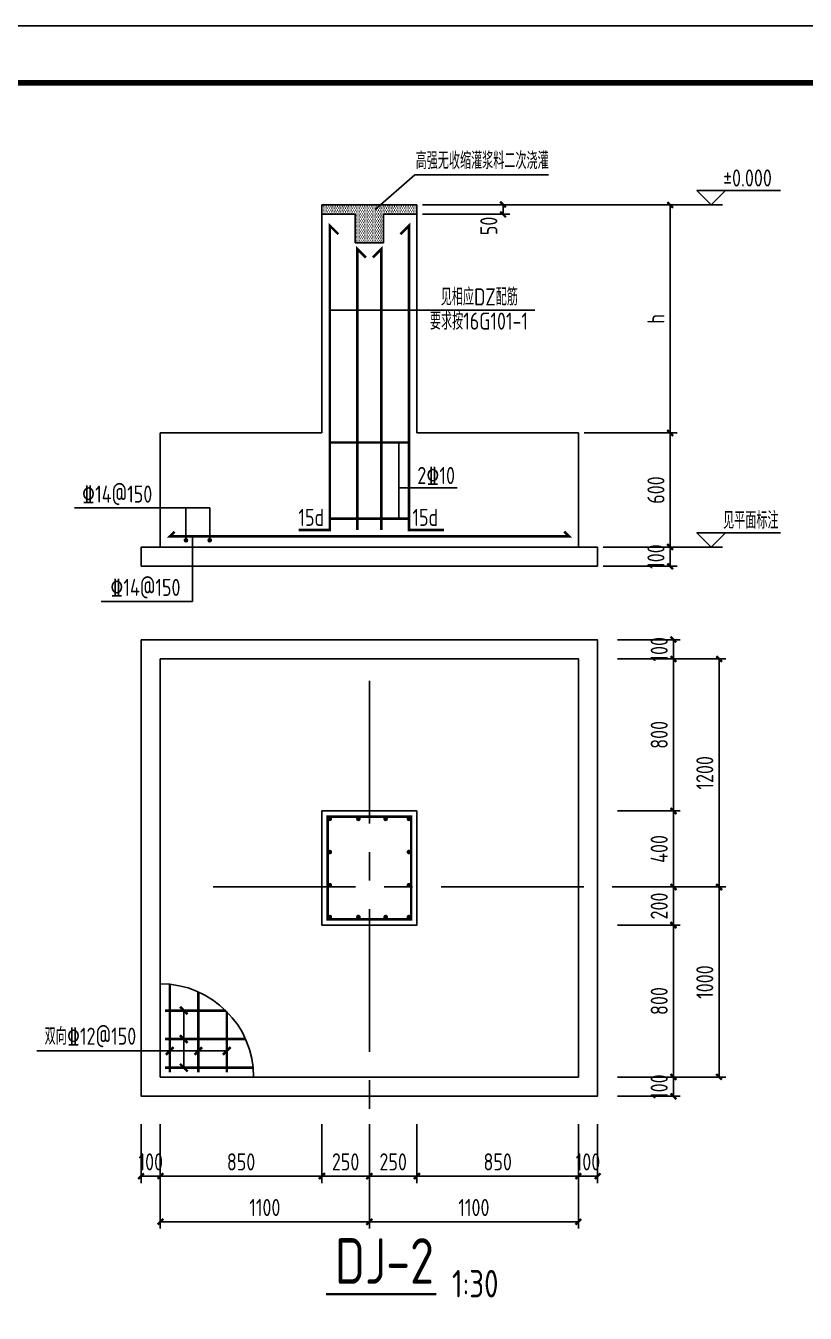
# Model space of a CAD drawing. Header units: millimetres. Extents: x 865490 to 879904, y 39442 to 44891.
# Drawn here: x 868319.7 to 868456.4, y 39823.7 to 40049.4 of the extents above; entities that cross this region are included whole.
import ezdxf

# ---------------------------------------------------------------- set-up
doc = ezdxf.new("R2010")
doc.units = ezdxf.units.MM
doc.header["$LTSCALE"] = 1000
doc.header["$MEASUREMENT"] = 0
doc.linetypes.add('CENTER', pattern=[2, 1.25, -0.25, 0.25, -0.25])
doc.linetypes.add('DOTE', pattern=[2.42, 2, -0.2, 0.02, -0.2])
for name, color, linetype in [('1505', 2, 'Continuous'), ('1525', 1, 'Continuous'), ('1526', 7, 'Continuous'), ('1527', 7, 'Continuous'), ('1530', 253, 'Continuous'), ('1534', 7, 'Continuous'), ('DIM', 7, 'Continuous'), ('DOTE', 1, 'DOTE'), ('图名下划线', 7, 'Continuous'), ('文字', 7, 'Continuous'), ('构造柱', 3, 'Continuous')]:
    doc.layers.add(name, color=color, linetype=linetype)
doc.styles.add('GBHZ', font='gbenor.shx', dxfattribs={"width": 0.9, "bigfont": 'gbcbig.shx'})
doc.dimstyles.new('Y30', dxfattribs={"dimscale": 0, "dimtxt": 3, "dimasz": 0.01, "dimexe": 1.2, "dimexo": 1, "dimgap": 1, "dimtad": 1, "dimdec": 0, "dimlfac": 30, "dimzin": 0, "dimdsep": 46, "dimtxsty": 'GBHZ', "dimblk1": 'DX', "dimblk2": 'DX', "dimsah": 1, "dimcen": 0.09, "dimdle": 1, "dimadec": 0, "dimazin": 0, "dimtfac": 1, "dimtdec": 0, "dimtix": 1, "dimtmove": 2, "dimatfit": 3, "dimldrblk": 'DX', "dimfxl": 0, "dimtolj": 1, "dimtzin": 0, "dimarcsym": 0})

# ---------------------------------------------------------------- blocks, each defined once
blk = doc.blocks.new('DX')
at = {"color": 0, "linetype": 'ByBlock', "const_width": 40}
blk.add_lwpolyline([(-54, -51), (46, 49)], dxfattribs=at)
blk = doc.blocks.new('*D2384')
at = {"layer": 'Defpoints', "color": 0, "transparency": 16777216}
for p in [(868339.94, 39857.86), (868343.27, 39857.86), (868343.27, 39847.77)]:
    blk.add_point(p, dxfattribs=at)
at = {"layer": 'dim', "color": 0, "lineweight": -2, "transparency": 16777216}
for p, q in [((868339.94, 39856.86), (868339.94, 39846.57)), ((868343.27, 39856.86), (868343.27, 39846.57)), ((868339.93, 39847.77), (868339.92, 39847.77)), ((868339.94, 39847.77), (868343.27, 39847.77)), ((868343.28, 39847.77), (868343.29, 39847.77))]:
    blk.add_line(p, q, dxfattribs=at)
at = {"layer": 'dim', "color": 0, "lineweight": -2, "transparency": 16777216, "xscale": 0.01, "yscale": 0.01, "zscale": 0.01}
blk.add_blockref('DX', (868339.94, 39847.77), dxfattribs=at)
at = {"layer": 'dim', "color": 0, "lineweight": -2, "transparency": 16777216, "xscale": 0.01, "yscale": 0.01, "zscale": 0.01, "rotation": 180}
blk.add_blockref('DX', (868343.27, 39847.77), dxfattribs=at)
at = {"layer": 'dim', "color": 0, "transparency": 16777216, "insert": (868341.61, 39850.27), "char_height": 3, "attachment_point": 5, "style": 'GBHZ'}
blk.add_mtext('\\A1;100', dxfattribs=at)
blk = doc.blocks.new('*D2385')
at = {"layer": 'Defpoints', "color": 0, "transparency": 16777216}
for p in [(868388.27, 39857.86), (868416.61, 39857.86), (868388.27, 39847.77)]:
    blk.add_point(p, dxfattribs=at)
at = {"layer": 'dim', "color": 0, "lineweight": -2, "transparency": 16777216}
for p, q in [((868388.27, 39856.86), (868388.27, 39846.57)), ((868416.61, 39856.86), (868416.61, 39846.57)), ((868416.6, 39847.77), (868388.28, 39847.77))]:
    blk.add_line(p, q, dxfattribs=at)
at = {"layer": 'dim', "color": 0, "lineweight": -2, "transparency": 16777216, "xscale": 0.01, "yscale": 0.01, "zscale": 0.01, "rotation": 180}
blk.add_blockref('DX', (868388.27, 39847.77), dxfattribs=at)
at = {"layer": 'dim', "color": 0, "lineweight": -2, "transparency": 16777216, "xscale": 0.01, "yscale": 0.01, "zscale": 0.01}
blk.add_blockref('DX', (868416.61, 39847.77), dxfattribs=at)
at = {"layer": 'dim', "color": 0, "transparency": 16777216, "insert": (868402.44, 39850.27), "char_height": 3, "attachment_point": 5, "style": 'GBHZ'}
blk.add_mtext('\\A1;850', dxfattribs=at)
blk = doc.blocks.new('*D2386')
at = {"layer": 'Defpoints', "color": 0, "transparency": 16777216}
for p in [(868379.94, 39857.86), (868388.27, 39857.86), (868379.94, 39847.77)]:
    blk.add_point(p, dxfattribs=at)
at = {"layer": 'dim', "color": 0, "lineweight": -2, "transparency": 16777216}
for p, q in [((868379.94, 39856.86), (868379.94, 39846.57)), ((868388.27, 39856.86), (868388.27, 39846.57)), ((868388.26, 39847.77), (868379.95, 39847.77))]:
    blk.add_line(p, q, dxfattribs=at)
at = {"layer": 'dim', "color": 0, "lineweight": -2, "transparency": 16777216, "xscale": 0.01, "yscale": 0.01, "zscale": 0.01, "rotation": 180}
blk.add_blockref('DX', (868379.94, 39847.77), dxfattribs=at)
at = {"layer": 'dim', "color": 0, "lineweight": -2, "transparency": 16777216, "xscale": 0.01, "yscale": 0.01, "zscale": 0.01}
blk.add_blockref('DX', (868388.27, 39847.77), dxfattribs=at)
at = {"layer": 'dim', "color": 0, "transparency": 16777216, "insert": (868384.11, 39850.27), "char_height": 3, "attachment_point": 5, "style": 'GBHZ'}
blk.add_mtext('\\A1;250', dxfattribs=at)
blk = doc.blocks.new('*D2387')
at = {"layer": 'Defpoints', "color": 0, "transparency": 16777216}
for p in [(868371.61, 39857.86), (868379.94, 39857.86), (868371.61, 39847.77)]:
    blk.add_point(p, dxfattribs=at)
at = {"layer": 'dim', "color": 0, "lineweight": -2, "transparency": 16777216}
for p, q in [((868371.61, 39856.86), (868371.61, 39846.57)), ((868379.94, 39856.86), (868379.94, 39846.57)), ((868379.93, 39847.77), (868371.62, 39847.77))]:
    blk.add_line(p, q, dxfattribs=at)
at = {"layer": 'dim', "color": 0, "lineweight": -2, "transparency": 16777216, "xscale": 0.01, "yscale": 0.01, "zscale": 0.01, "rotation": 180}
blk.add_blockref('DX', (868371.61, 39847.77), dxfattribs=at)
at = {"layer": 'dim', "color": 0, "lineweight": -2, "transparency": 16777216, "xscale": 0.01, "yscale": 0.01, "zscale": 0.01}
blk.add_blockref('DX', (868379.94, 39847.77), dxfattribs=at)
at = {"layer": 'dim', "color": 0, "transparency": 16777216, "insert": (868375.77, 39850.27), "char_height": 3, "attachment_point": 5, "style": 'GBHZ'}
blk.add_mtext('\\A1;250', dxfattribs=at)
blk = doc.blocks.new('*D2388')
at = {"layer": 'Defpoints', "color": 0, "transparency": 16777216}
for p in [(868343.27, 39857.86), (868371.61, 39857.86), (868343.27, 39847.77)]:
    blk.add_point(p, dxfattribs=at)
at = {"layer": 'dim', "color": 0, "lineweight": -2, "transparency": 16777216}
for p, q in [((868343.27, 39856.86), (868343.27, 39846.57)), ((868371.61, 39856.86), (868371.61, 39846.57)), ((868371.6, 39847.77), (868343.28, 39847.77))]:
    blk.add_line(p, q, dxfattribs=at)
at = {"layer": 'dim', "color": 0, "lineweight": -2, "transparency": 16777216, "xscale": 0.01, "yscale": 0.01, "zscale": 0.01, "rotation": 180}
blk.add_blockref('DX', (868343.27, 39847.77), dxfattribs=at)
at = {"layer": 'dim', "color": 0, "lineweight": -2, "transparency": 16777216, "xscale": 0.01, "yscale": 0.01, "zscale": 0.01}
blk.add_blockref('DX', (868371.61, 39847.77), dxfattribs=at)
at = {"layer": 'dim', "color": 0, "transparency": 16777216, "insert": (868357.44, 39850.27), "char_height": 3, "attachment_point": 5, "style": 'GBHZ'}
blk.add_mtext('\\A1;850', dxfattribs=at)
blk = doc.blocks.new('*D2389')
at = {"layer": 'Defpoints', "color": 0, "transparency": 16777216}
for p in [(868416.61, 39857.86), (868419.94, 39857.86), (868419.94, 39847.77)]:
    blk.add_point(p, dxfattribs=at)
at = {"layer": 'dim', "color": 0, "lineweight": -2, "transparency": 16777216}
for p, q in [((868416.61, 39856.86), (868416.61, 39846.57)), ((868419.94, 39856.86), (868419.94, 39846.57)), ((868416.6, 39847.77), (868416.59, 39847.77)), ((868416.61, 39847.77), (868419.94, 39847.77)), ((868419.95, 39847.77), (868419.96, 39847.77))]:
    blk.add_line(p, q, dxfattribs=at)
at = {"layer": 'dim', "color": 0, "lineweight": -2, "transparency": 16777216, "xscale": 0.01, "yscale": 0.01, "zscale": 0.01}
blk.add_blockref('DX', (868416.61, 39847.77), dxfattribs=at)
at = {"layer": 'dim', "color": 0, "lineweight": -2, "transparency": 16777216, "xscale": 0.01, "yscale": 0.01, "zscale": 0.01, "rotation": 180}
blk.add_blockref('DX', (868419.94, 39847.77), dxfattribs=at)
at = {"layer": 'dim', "color": 0, "transparency": 16777216, "insert": (868418.27, 39850.27), "char_height": 3, "attachment_point": 5, "style": 'GBHZ'}
blk.add_mtext('\\A1;100', dxfattribs=at)
blk = doc.blocks.new('*D2390')
at = {"layer": 'Defpoints', "color": 0, "transparency": 16777216}
for p in [(868343.27, 39857.86), (868379.94, 39857.86), (868379.94, 39839.77)]:
    blk.add_point(p, dxfattribs=at)
at = {"layer": 'dim', "color": 0, "lineweight": -2, "transparency": 16777216}
for p, q in [((868343.27, 39856.86), (868343.27, 39838.57)), ((868379.94, 39856.86), (868379.94, 39838.57)), ((868343.28, 39839.77), (868379.93, 39839.77))]:
    blk.add_line(p, q, dxfattribs=at)
at = {"layer": 'dim', "color": 0, "lineweight": -2, "transparency": 16777216, "xscale": 0.01, "yscale": 0.01, "zscale": 0.01, "rotation": 180}
blk.add_blockref('DX', (868343.27, 39839.77), dxfattribs=at)
at = {"layer": 'dim', "color": 0, "lineweight": -2, "transparency": 16777216, "xscale": 0.01, "yscale": 0.01, "zscale": 0.01}
blk.add_blockref('DX', (868379.94, 39839.77), dxfattribs=at)
at = {"layer": 'dim', "color": 0, "transparency": 16777216, "insert": (868361.61, 39842.27), "char_height": 3, "attachment_point": 5, "style": 'GBHZ'}
blk.add_mtext('\\A1;1100', dxfattribs=at)
blk = doc.blocks.new('*D2391')
at = {"layer": 'Defpoints', "color": 0, "transparency": 16777216}
for p in [(868379.94, 39857.86), (868416.61, 39857.86), (868416.61, 39839.77)]:
    blk.add_point(p, dxfattribs=at)
at = {"layer": 'dim', "color": 0, "lineweight": -2, "transparency": 16777216}
for p, q in [((868379.94, 39856.86), (868379.94, 39838.57)), ((868416.61, 39856.86), (868416.61, 39838.57)), ((868379.95, 39839.77), (868416.6, 39839.77))]:
    blk.add_line(p, q, dxfattribs=at)
at = {"layer": 'dim', "color": 0, "lineweight": -2, "transparency": 16777216, "xscale": 0.01, "yscale": 0.01, "zscale": 0.01, "rotation": 180}
blk.add_blockref('DX', (868379.94, 39839.77), dxfattribs=at)
at = {"layer": 'dim', "color": 0, "lineweight": -2, "transparency": 16777216, "xscale": 0.01, "yscale": 0.01, "zscale": 0.01}
blk.add_blockref('DX', (868416.61, 39839.77), dxfattribs=at)
at = {"layer": 'dim', "color": 0, "transparency": 16777216, "insert": (868398.27, 39842.27), "char_height": 3, "attachment_point": 5, "style": 'GBHZ'}
blk.add_mtext('\\A1;1100', dxfattribs=at)
blk = doc.blocks.new('*D2392')
at = {"layer": 'Defpoints', "color": 0, "transparency": 16777216}
for p in [(868422.44, 39941.79), (868422.44, 39938.46), (868433.26, 39938.46)]:
    blk.add_point(p, dxfattribs=at)
at = {"layer": 'dim', "color": 0, "lineweight": -2, "transparency": 16777216}
for p, q in [((868423.44, 39941.79), (868434.46, 39941.79)), ((868433.26, 39941.8), (868433.26, 39941.81)), ((868433.26, 39941.79), (868433.26, 39938.46)), ((868423.44, 39938.46), (868434.46, 39938.46)), ((868433.26, 39938.45), (868433.26, 39938.44))]:
    blk.add_line(p, q, dxfattribs=at)
at = {"layer": 'dim', "color": 0, "lineweight": -2, "transparency": 16777216, "xscale": 0.01, "yscale": 0.01, "zscale": 0.01}
for p, rotation in [((868433.26, 39941.79), 270), ((868433.26, 39938.46), 90)]:
    blk.add_blockref('DX', p, dxfattribs=dict(at, rotation=rotation))
at = {"layer": 'dim', "color": 0, "transparency": 16777216, "insert": (868430.76, 39940.12), "char_height": 3, "attachment_point": 5, "rotation": 90, "style": 'GBHZ'}
blk.add_mtext('\\A1;100', dxfattribs=at)
blk = doc.blocks.new('*D2393')
at = {"layer": 'Defpoints', "color": 0, "transparency": 16777216}
for p in [(868422.44, 39938.46), (868422.44, 39911.79), (868433.26, 39911.79)]:
    blk.add_point(p, dxfattribs=at)
at = {"layer": 'dim', "color": 0, "lineweight": -2, "transparency": 16777216}
for p, q in [((868423.44, 39938.46), (868434.46, 39938.46)), ((868433.26, 39938.45), (868433.26, 39911.8)), ((868423.44, 39911.79), (868434.46, 39911.79))]:
    blk.add_line(p, q, dxfattribs=at)
at = {"layer": 'dim', "color": 0, "lineweight": -2, "transparency": 16777216, "xscale": 0.01, "yscale": 0.01, "zscale": 0.01}
for p, rotation in [((868433.26, 39938.46), 90), ((868433.26, 39911.79), 270)]:
    blk.add_blockref('DX', p, dxfattribs=dict(at, rotation=rotation))
at = {"layer": 'dim', "color": 0, "transparency": 16777216, "insert": (868430.76, 39925.12), "char_height": 3, "attachment_point": 5, "rotation": 90, "style": 'GBHZ'}
blk.add_mtext('\\A1;800', dxfattribs=at)
blk = doc.blocks.new('*D2394')
at = {"layer": 'Defpoints', "color": 0, "transparency": 16777216}
for p in [(868422.44, 39911.79), (868422.44, 39898.46), (868433.26, 39898.46)]:
    blk.add_point(p, dxfattribs=at)
at = {"layer": 'dim', "color": 0, "lineweight": -2, "transparency": 16777216}
for p, q in [((868423.44, 39911.79), (868434.46, 39911.79)), ((868433.26, 39911.78), (868433.26, 39898.47)), ((868423.44, 39898.46), (868434.46, 39898.46))]:
    blk.add_line(p, q, dxfattribs=at)
at = {"layer": 'dim', "color": 0, "lineweight": -2, "transparency": 16777216, "xscale": 0.01, "yscale": 0.01, "zscale": 0.01}
for p, rotation in [((868433.26, 39911.79), 90), ((868433.26, 39898.46), 270)]:
    blk.add_blockref('DX', p, dxfattribs=dict(at, rotation=rotation))
at = {"layer": 'dim', "color": 0, "transparency": 16777216, "insert": (868430.76, 39905.12), "char_height": 3, "attachment_point": 5, "rotation": 90, "style": 'GBHZ'}
blk.add_mtext('\\A1;400', dxfattribs=at)
blk = doc.blocks.new('*D2395')
at = {"layer": 'Defpoints', "color": 0, "transparency": 16777216}
for p in [(868422.44, 39898.46), (868422.44, 39891.79), (868433.26, 39891.79)]:
    blk.add_point(p, dxfattribs=at)
at = {"layer": 'dim', "color": 0, "lineweight": -2, "transparency": 16777216}
for p, q in [((868423.44, 39898.46), (868434.46, 39898.46)), ((868433.26, 39898.45), (868433.26, 39891.8)), ((868423.44, 39891.79), (868434.46, 39891.79))]:
    blk.add_line(p, q, dxfattribs=at)
at = {"layer": 'dim', "color": 0, "lineweight": -2, "transparency": 16777216, "xscale": 0.01, "yscale": 0.01, "zscale": 0.01}
for p, rotation in [((868433.26, 39898.46), 90), ((868433.26, 39891.79), 270)]:
    blk.add_blockref('DX', p, dxfattribs=dict(at, rotation=rotation))
at = {"layer": 'dim', "color": 0, "transparency": 16777216, "insert": (868430.76, 39895.12), "char_height": 3, "attachment_point": 5, "rotation": 90, "style": 'GBHZ'}
blk.add_mtext('\\A1;200', dxfattribs=at)
blk = doc.blocks.new('*D2396')
at = {"layer": 'Defpoints', "color": 0, "transparency": 16777216}
for p in [(868422.44, 39891.79), (868422.44, 39865.12), (868433.26, 39865.12)]:
    blk.add_point(p, dxfattribs=at)
at = {"layer": 'dim', "color": 0, "lineweight": -2, "transparency": 16777216}
for p, q in [((868423.44, 39891.79), (868434.46, 39891.79)), ((868433.26, 39891.78), (868433.26, 39865.13)), ((868423.44, 39865.12), (868434.46, 39865.12))]:
    blk.add_line(p, q, dxfattribs=at)
at = {"layer": 'dim', "color": 0, "lineweight": -2, "transparency": 16777216, "xscale": 0.01, "yscale": 0.01, "zscale": 0.01}
for p, rotation in [((868433.26, 39891.79), 90), ((868433.26, 39865.12), 270)]:
    blk.add_blockref('DX', p, dxfattribs=dict(at, rotation=rotation))
at = {"layer": 'dim', "color": 0, "transparency": 16777216, "insert": (868430.76, 39878.46), "char_height": 3, "attachment_point": 5, "rotation": 90, "style": 'GBHZ'}
blk.add_mtext('\\A1;800', dxfattribs=at)
blk = doc.blocks.new('*D2397')
at = {"layer": 'Defpoints', "color": 0, "transparency": 16777216}
for p in [(868422.44, 39865.12), (868422.44, 39861.79), (868433.26, 39861.79)]:
    blk.add_point(p, dxfattribs=at)
at = {"layer": 'dim', "color": 0, "lineweight": -2, "transparency": 16777216}
for p, q in [((868423.44, 39865.12), (868434.46, 39865.12)), ((868433.26, 39865.13), (868433.26, 39865.14)), ((868433.26, 39865.12), (868433.26, 39861.79)), ((868423.44, 39861.79), (868434.46, 39861.79)), ((868433.26, 39861.78), (868433.26, 39861.77))]:
    blk.add_line(p, q, dxfattribs=at)
at = {"layer": 'dim', "color": 0, "lineweight": -2, "transparency": 16777216, "xscale": 0.01, "yscale": 0.01, "zscale": 0.01}
for p, rotation in [((868433.26, 39865.12), 270), ((868433.26, 39861.79), 90)]:
    blk.add_blockref('DX', p, dxfattribs=dict(at, rotation=rotation))
at = {"layer": 'dim', "color": 0, "transparency": 16777216, "insert": (868430.76, 39863.46), "char_height": 3, "attachment_point": 5, "rotation": 90, "style": 'GBHZ'}
blk.add_mtext('\\A1;100', dxfattribs=at)
blk = doc.blocks.new('*D2398')
at = {"layer": 'Defpoints', "color": 0, "transparency": 16777216}
for p in [(868422.44, 39898.46), (868441.26, 39898.46), (868422.44, 39865.12)]:
    blk.add_point(p, dxfattribs=at)
at = {"layer": 'dim', "color": 0, "lineweight": -2, "transparency": 16777216}
for p, q in [((868423.44, 39898.46), (868442.46, 39898.46)), ((868441.26, 39865.13), (868441.26, 39898.45)), ((868423.44, 39865.12), (868442.46, 39865.12))]:
    blk.add_line(p, q, dxfattribs=at)
at = {"layer": 'dim', "color": 0, "lineweight": -2, "transparency": 16777216, "xscale": 0.01, "yscale": 0.01, "zscale": 0.01}
for p, rotation in [((868441.26, 39898.46), 90), ((868441.26, 39865.12), 270)]:
    blk.add_blockref('DX', p, dxfattribs=dict(at, rotation=rotation))
at = {"layer": 'dim', "color": 0, "transparency": 16777216, "insert": (868438.76, 39881.79), "char_height": 3, "attachment_point": 5, "rotation": 90, "style": 'GBHZ'}
blk.add_mtext('\\A1;1000', dxfattribs=at)
blk = doc.blocks.new('*D2399')
at = {"layer": 'Defpoints', "color": 0, "transparency": 16777216}
for p in [(868422.44, 39938.46), (868441.26, 39938.46), (868422.44, 39898.46)]:
    blk.add_point(p, dxfattribs=at)
at = {"layer": 'dim', "color": 0, "lineweight": -2, "transparency": 16777216}
for p, q in [((868423.44, 39938.46), (868442.46, 39938.46)), ((868441.26, 39898.47), (868441.26, 39938.45)), ((868423.44, 39898.46), (868442.46, 39898.46))]:
    blk.add_line(p, q, dxfattribs=at)
at = {"layer": 'dim', "color": 0, "lineweight": -2, "transparency": 16777216, "xscale": 0.01, "yscale": 0.01, "zscale": 0.01}
for p, rotation in [((868441.26, 39938.46), 90), ((868441.26, 39898.46), 270)]:
    blk.add_blockref('DX', p, dxfattribs=dict(at, rotation=rotation))
at = {"layer": 'dim', "color": 0, "transparency": 16777216, "insert": (868438.76, 39918.46), "char_height": 3, "attachment_point": 5, "rotation": 90, "style": 'GBHZ'}
blk.add_mtext('\\A1;1200', dxfattribs=at)
blk = doc.blocks.new('*D2400')
at = {"layer": 'Defpoints', "color": 0, "transparency": 16777216}
for p in [(868419.94, 39958.03), (868432.69, 39958.03), (868419.94, 39954.7)]:
    blk.add_point(p, dxfattribs=at)
at = {"layer": 'dim', "color": 0, "lineweight": -2, "transparency": 16777216}
for p, q in [((868420.94, 39958.03), (868433.89, 39958.03)), ((868432.69, 39958.04), (868432.69, 39958.05)), ((868432.69, 39954.7), (868432.69, 39958.03)), ((868420.94, 39954.7), (868433.89, 39954.7)), ((868432.69, 39954.69), (868432.69, 39954.68))]:
    blk.add_line(p, q, dxfattribs=at)
at = {"layer": 'dim', "color": 0, "lineweight": -2, "transparency": 16777216, "xscale": 0.01, "yscale": 0.01, "zscale": 0.01}
for p, rotation in [((868432.69, 39958.03), 270), ((868432.69, 39954.7), 90)]:
    blk.add_blockref('DX', p, dxfattribs=dict(at, rotation=rotation))
at = {"layer": 'dim', "color": 0, "transparency": 16777216, "insert": (868430.19, 39956.37), "char_height": 3, "attachment_point": 5, "rotation": 90, "style": 'GBHZ'}
blk.add_mtext('\\A1;100', dxfattribs=at)
blk = doc.blocks.new('*D2401')
at = {"layer": 'Defpoints', "color": 0, "transparency": 16777216}
for p in [(868399.44, 40018.03), (868432.69, 40018.03), (868416.61, 39978.03)]:
    blk.add_point(p, dxfattribs=at)
at = {"layer": 'dim', "color": 0, "lineweight": -2, "transparency": 16777216}
for p, q in [((868400.44, 40018.03), (868433.89, 40018.03)), ((868432.69, 39978.04), (868432.69, 40018.02)), ((868417.61, 39978.03), (868433.89, 39978.03))]:
    blk.add_line(p, q, dxfattribs=at)
at = {"layer": 'dim', "color": 0, "lineweight": -2, "transparency": 16777216, "xscale": 0.01, "yscale": 0.01, "zscale": 0.01}
for p, rotation in [((868432.69, 40018.03), 90), ((868432.69, 39978.03), 270)]:
    blk.add_blockref('DX', p, dxfattribs=dict(at, rotation=rotation))
at = {"layer": 'dim', "color": 0, "transparency": 16777216, "insert": (868430.19, 39998.03), "char_height": 3, "attachment_point": 5, "rotation": 90, "style": 'GBHZ'}
blk.add_mtext('\\A1;h', dxfattribs=at)
blk = doc.blocks.new('*D2402')
at = {"layer": 'Defpoints', "color": 0, "transparency": 16777216}
for p in [(868388.27, 40018.03), (868388.27, 40016.37), (868403.38, 40016.37)]:
    blk.add_point(p, dxfattribs=at)
at = {"layer": 'dim', "color": 0, "lineweight": -2, "transparency": 16777216}
for p, q in [((868389.27, 40018.03), (868404.58, 40018.03)), ((868389.27, 40016.37), (868404.58, 40016.37)), ((868403.38, 40018.04), (868403.38, 40018.05)), ((868403.38, 40018.03), (868403.38, 40016.37)), ((868403.38, 40016.36), (868403.38, 40016.35))]:
    blk.add_line(p, q, dxfattribs=at)
at = {"layer": 'dim', "color": 0, "lineweight": -2, "transparency": 16777216, "xscale": 0.01, "yscale": 0.01, "zscale": 0.01}
for p, rotation in [((868403.38, 40018.03), 270), ((868403.38, 40016.37), 90)]:
    blk.add_blockref('DX', p, dxfattribs=dict(at, rotation=rotation))
at = {"layer": 'dim', "color": 0, "transparency": 16777216, "insert": (868400.88, 40014.33), "char_height": 3, "attachment_point": 5, "rotation": 90, "style": 'GBHZ'}
blk.add_mtext('\\A1;50', dxfattribs=at)
blk = doc.blocks.new('*D2403')
at = {"layer": 'Defpoints', "color": 0, "transparency": 16777216}
for p in [(868416.61, 39978.03), (868419.94, 39958.03), (868432.69, 39958.03)]:
    blk.add_point(p, dxfattribs=at)
at = {"layer": 'dim', "color": 0, "lineweight": -2, "transparency": 16777216}
for p, q in [((868417.61, 39978.03), (868433.89, 39978.03)), ((868432.69, 39978.02), (868432.69, 39958.04)), ((868420.94, 39958.03), (868433.89, 39958.03))]:
    blk.add_line(p, q, dxfattribs=at)
at = {"layer": 'dim', "color": 0, "lineweight": -2, "transparency": 16777216, "xscale": 0.01, "yscale": 0.01, "zscale": 0.01}
for p, rotation in [((868432.69, 39978.03), 90), ((868432.69, 39958.03), 270)]:
    blk.add_blockref('DX', p, dxfattribs=dict(at, rotation=rotation))
at = {"layer": 'dim', "color": 0, "transparency": 16777216, "insert": (868430.19, 39968.03), "char_height": 3, "attachment_point": 5, "rotation": 90, "style": 'GBHZ'}
blk.add_mtext('\\A1;600', dxfattribs=at)

msp = doc.modelspace()

# ---------------------------------------------------------------- hatches: boundary and pattern name
at = {"layer": '构造柱'}
h = msp.add_hatch(dxfattribs=at)
h.set_pattern_fill('DOTS', color=256, scale=5, style=0)
h.set_pattern_definition([(0, (1366.8467, -1306.02768), (0.15625, 0.3125), [0, -0.3125])])
h.paths.add_polyline_path([(868371.608, 40018.033), (868371.608, 40016.367), (868377.441, 40016.367), (868377.441, 40011.367), (868382.441, 40011.367), (868382.441, 40016.367), (868388.274, 40016.367), (868388.274, 40018.033)])

# ---------------------------------------------------------------- linework, layer by layer
at = {"color": 0}
for p, q in [((868642.597, 40049.411), (867591.347, 40049.411)), ((867591.347, 40049.411), (868642.597, 40049.411))]:
    msp.add_line(p, q, dxfattribs=at)
for p, q in [((868380.961, 40017.198, 40.505), (868387.905, 40023.251, 40.505)), ((868387.905, 40023.251, 40.505), (868411.346, 40023.251, 40.505))]:
    msp.add_line(p, q)
at = {"color": 0, "const_width": 1}
msp.add_lwpolyline([(868632.597, 39465.411), (867616.347, 39465.411), (867616.347, 40039.411), (868632.597, 40039.411)], close=True, dxfattribs=at)
at = {"layer": '1505'}
for p, q in [((868371.608, 40018.033), (868388.274, 40018.033)), ((868371.608, 39978.033), (868371.608, 40018.033)), ((868371.608, 40016.367), (868377.441, 40016.367)), ((868377.441, 40016.367), (868377.441, 40011.367)), ((868382.441, 40016.367), (868388.274, 40016.367)), ((868382.441, 40016.367), (868382.441, 40011.367)), ((868388.274, 39978.033), (868388.274, 40018.033)), ((868377.441, 40011.367), (868382.441, 40011.367)), ((868343.274, 39958.033), (868343.274, 39978.033)), ((868343.274, 39978.033), (868371.608, 39978.033))]:
    msp.add_line(p, q, dxfattribs=at)
for points in [[(868416.608, 39958.033), (868416.608, 39978.033), (868388.274, 39978.033)], [(868339.941, 39954.7), (868419.941, 39954.7), (868419.941, 39958.033), (868339.941, 39958.033), (868339.941, 39954.7)], [(868339.941, 39941.79), (868339.941, 39861.79), (868419.941, 39861.79), (868419.941, 39941.79), (868339.941, 39941.79)], [(868343.274, 39938.457), (868343.274, 39865.124), (868416.608, 39865.124), (868416.608, 39938.457), (868343.274, 39938.457)]]:
    msp.add_lwpolyline(points, dxfattribs=at)
msp.add_lwpolyline([(868388.274, 39911.79), (868388.274, 39891.79), (868371.608, 39891.79), (868371.608, 39911.79)], close=True, dxfattribs=at)
msp.add_arc((868343.274, 39865.124), 16.363, 0, 90, dxfattribs=at)
at = {"layer": '1525', "const_width": 0.45}
for points in [[(868374.508, 40012.867), (868373.008, 40014.367), (868373.008, 39961.033), (868367.538, 39961.033)], [(868385.374, 40012.867), (868386.874, 40014.367), (868386.874, 39961.033), (868393, 39961.033)], [(868377.827, 39961.033), (868377.827, 40010.298), (868379.327, 40008.798)], [(868382.055, 39961.033), (868382.055, 40010.298), (868380.555, 40008.798)], [(868373.008, 39976.367), (868386.874, 39976.367)], [(868373.008, 39963.033), (868386.874, 39963.033)], [(868345.774, 39960.733), (868344.941, 39959.9), (868414.941, 39959.9), (868414.108, 39960.733)], [(868372.608, 39892.79), (868372.608, 39910.79), (868387.274, 39910.79), (868387.274, 39892.79), (868372.608, 39892.79)], [(868344.941, 39865.957), (868344.941, 39881.402)], [(868349.941, 39865.957), (868349.941, 39880.067)], [(868344.108, 39876.79), (868354.748, 39876.79)], [(868354.941, 39865.957), (868354.941, 39876.597)], [(868344.108, 39871.79), (868358.218, 39871.79)], [(868344.108, 39866.79), (868359.553, 39866.79)]]:
    msp.add_lwpolyline(points, dxfattribs=at)
at = {"layer": '1525', "const_width": 0.4}
for points in [[(868347.974, 39959.229, 1), (868347.574, 39959.229, 1), (868347.974, 39959.229, 1)], [(868352.141, 39959.229, 1), (868351.741, 39959.229, 1), (868352.141, 39959.229, 1)], [(868373.008, 39910.19, -1), (868373.008, 39910.59, -1), (868373.008, 39910.19, -1)], [(868378.011, 39910.19, 1), (868378.011, 39910.59, 1), (868378.011, 39910.19, 1)], [(868382.788, 39910.19, -1), (868382.788, 39910.59, -1), (868382.788, 39910.19, -1)], [(868386.874, 39910.19, -1), (868386.874, 39910.59, -1), (868386.874, 39910.19, -1)], [(868373.008, 39904.381, -1), (868373.008, 39904.781, -1), (868373.008, 39904.381, -1)], [(868386.874, 39904.381, -1), (868386.874, 39904.781, -1), (868386.874, 39904.381, -1)], [(868373.008, 39898.567, -1), (868373.008, 39898.967, -1), (868373.008, 39898.567, -1)], [(868386.874, 39898.567, -1), (868386.874, 39898.967, -1), (868386.874, 39898.567, -1)], [(868373.008, 39892.99, -1), (868373.008, 39893.39, -1), (868373.008, 39892.99, -1)], [(868378.011, 39892.99, 1), (868378.011, 39893.39, 1), (868378.011, 39892.99, 1)], [(868382.788, 39892.99, -1), (868382.788, 39893.39, -1), (868382.788, 39892.99, -1)], [(868386.874, 39892.99, -1), (868386.874, 39893.39, -1), (868386.874, 39892.99, -1)]]:
    msp.add_lwpolyline(points, format="xyb", dxfattribs=at)
at = {"layer": '1526'}
for p, q in [((868351.941, 39964.94), (868328.211, 39964.94)), ((868347.774, 39959.229), (868347.774, 39964.94)), ((868351.941, 39959.229), (868351.941, 39964.94)), ((868348.941, 39959.9), (868348.941, 39948.48)), ((868332.934, 39948.48), (868348.941, 39948.48)), ((868347.395, 39866.79), (868347.395, 39876.79)), ((868321.614, 39869.716), (868354.941, 39869.716))]:
    msp.add_line(p, q, dxfattribs=at)
at = {"layer": '1527', "const_width": 0.45}
for points in [[(868346.729, 39877.457), (868348.062, 39876.124)], [(868346.729, 39872.457), (868348.062, 39871.124)], [(868344.274, 39869.05), (868345.608, 39870.383)], [(868349.274, 39869.05), (868350.608, 39870.383)], [(868354.274, 39869.05), (868355.608, 39870.383)], [(868346.729, 39867.457), (868348.062, 39866.124)]]:
    msp.add_lwpolyline(points, dxfattribs=at)
at = {"layer": '1530'}
for p, q in [((868373.008, 39999.553), (868408.931, 39999.553)), ((868385.125, 39976.367), (868385.125, 39963.033)), ((868385.125, 39968.394), (868395.357, 39968.394)), ((868433.885, 39958.033), (868441.885, 39958.033))]:
    msp.add_line(p, q, dxfattribs=at)
at = {"layer": '1534'}
msp.add_line((868433.885, 40018.033), (868441.885, 40018.033), dxfattribs=at)
for points in [[(868442.385, 40020.533), (868439.885, 40018.033), (868437.385, 40020.533), (868452.045, 40020.533)], [(868442.385, 39960.533), (868439.885, 39958.033), (868437.385, 39960.533), (868452.045, 39960.533)]]:
    msp.add_lwpolyline(points, dxfattribs=at)
at = {"layer": 'DOTE', "linetype": 'CENTER', "ltscale": 0.02}
for p, q in [((868379.941, 39934.581), (868379.941, 39843.212)), ((868352.525, 39898.457), (868430.569, 39898.457))]:
    msp.add_line(p, q, dxfattribs=at)
at = {"layer": '文字', "color": 6, "const_width": 0.4}
msp.add_lwpolyline([(868372.346, 39827.108), (868391.671, 39827.108)], dxfattribs=at)

# ---------------------------------------------------------------- texts
at = {"layer": '1526', "style": 'GBHZ', "width": 0.9}
for s, p in [('2%%13210', (868388.343, 39969.083)), ('%%13214@150', (868329.54, 39965.821)), ('%%13214@150', (868334.484, 39949.465)), ('双向%%13212@150', (868322.992, 39870.802))]:
    msp.add_text(s, height=3, dxfattribs=at).set_placement(p)
at = {"layer": '1530', "style": 'GBHZ', "width": 0.9}
for p in [(868367.495, 39961.733), (868387.487, 39961.733)]:
    msp.add_text('15d', height=3, dxfattribs=at).set_placement(p)
at = {"layer": '1534', "style": 'GBHZ', "width": 0.9}
for s, p in [('高强无收缩灌浆料二次浇灌', (868388.054, 40024.276, 40.505)), ('%%P0.000', (868441.969, 40021.233)), ('见平面标注', (868441.969, 39961.233))]:
    msp.add_text(s, height=3, dxfattribs=at).set_placement(p)
at = {"layer": '图名下划线', "style": 'GBHZ', "width": 0.9}
for s, p in [('见相应DZ配筋', (868392.462, 40000.384)), ('要求按16G101-1', (868390.555, 39996.139))]:
    msp.add_text(s, height=3, dxfattribs=at).set_placement(p)
at = {"layer": '文字', "color": 6, "style": 'GBHZ', "width": 0.9}
for s, height, p in [('DJ-2', 8, (868373.894, 39828.903)), ('1:30', 4.8, (868394.426, 39826.521))]:
    msp.add_text(s, height=height, dxfattribs=at).set_placement(p)

# ---------------------------------------------------------------- dimensions: what is measured, and where the dimension line sits
at = {"layer": 'dim'}
dim = msp.add_linear_dim(base=(868403.375, 40016.367), p1=(868388.274, 40018.033), p2=(868388.274, 40016.367), angle=90, dimstyle='Y30', override={"dimscale": 1}, dxfattribs=at)
dim.commit()
dim.dimension.update_dxf_attribs({"geometry": '*D2402', "text_midpoint": (868400.875, 40014.329), "dimtype": 160})
dim = msp.add_linear_dim(base=(868432.685, 40018.033), p1=(868416.608, 39978.033), p2=(868399.436, 40018.033), angle=90, text='h', dimstyle='Y30', override={"dimscale": 1}, dxfattribs=at)
dim.commit()
dim.dimension.update_dxf_attribs({"geometry": '*D2401', "text_midpoint": (868430.185, 39998.033)})
for base, p1, p2, angle, picture, middle in [((868432.685, 39958.033), (868416.608, 39978.033), (868419.941, 39958.033), 90, '*D2403', (868430.185, 39968.033)), ((868432.685, 39958.033), (868419.941, 39954.7), (868419.941, 39958.033), 90, '*D2400', (868430.185, 39956.367)), ((868433.262, 39938.457), (868422.441, 39941.79), (868422.441, 39938.457), 270, '*D2392', (868430.762, 39940.124)), ((868433.262, 39911.79), (868422.441, 39938.457), (868422.441, 39911.79), 270, '*D2393', (868430.762, 39925.124)), ((868441.262, 39938.457), (868422.441, 39898.457), (868422.441, 39938.457), 270, '*D2399', (868438.762, 39918.457)), ((868433.262, 39898.457), (868422.441, 39911.79), (868422.441, 39898.457), 270, '*D2394', (868430.762, 39905.124)), ((868433.262, 39891.79), (868422.441, 39898.457), (868422.441, 39891.79), 270, '*D2395', (868430.762, 39895.124)), ((868441.262, 39898.457), (868422.441, 39865.124), (868422.441, 39898.457), 270, '*D2398', (868438.762, 39881.79)), ((868433.262, 39865.124), (868422.441, 39891.79), (868422.441, 39865.124), 270, '*D2396', (868430.762, 39878.457)), ((868433.262, 39861.79), (868422.441, 39865.124), (868422.441, 39861.79), 270, '*D2397', (868430.762, 39863.457)), ((868343.274, 39847.767), (868371.608, 39857.864), (868343.274, 39857.864), 180, '*D2388', (868357.441, 39850.267)), ((868379.941, 39839.767), (868343.274, 39857.864), (868379.941, 39857.864), 180, '*D2390', (868361.608, 39842.267)), ((868371.608, 39847.767), (868379.941, 39857.864), (868371.608, 39857.864), 180, '*D2387', (868375.774, 39850.267)), ((868379.941, 39847.767), (868388.274, 39857.864), (868379.941, 39857.864), 180, '*D2386', (868384.108, 39850.267)), ((868416.608, 39839.767), (868379.941, 39857.864), (868416.608, 39857.864), 180, '*D2391', (868398.274, 39842.267)), ((868388.274, 39847.767), (868416.608, 39857.864), (868388.274, 39857.864), 180, '*D2385', (868402.441, 39850.267))]:
    dim = msp.add_linear_dim(base=base, p1=p1, p2=p2, angle=angle, dimstyle='Y30', override={"dimscale": 1}, dxfattribs=at)
    dim.commit()
    dim.dimension.update_dxf_attribs({"geometry": picture, "text_midpoint": middle})
for base, p1, p2, picture, middle in [((868343.274, 39847.767), (868339.941, 39857.864), (868343.274, 39857.864), '*D2384', (868341.608, 39850.267)), ((868419.941, 39847.767), (868416.608, 39857.864), (868419.941, 39857.864), '*D2389', (868418.274, 39850.267))]:
    dim = msp.add_linear_dim(base=base, p1=p1, p2=p2, dimstyle='Y30', override={"dimscale": 1}, dxfattribs=at)
    dim.commit()
    dim.dimension.update_dxf_attribs({"geometry": picture, "text_midpoint": middle})

doc.saveas('drawing.dxf')
